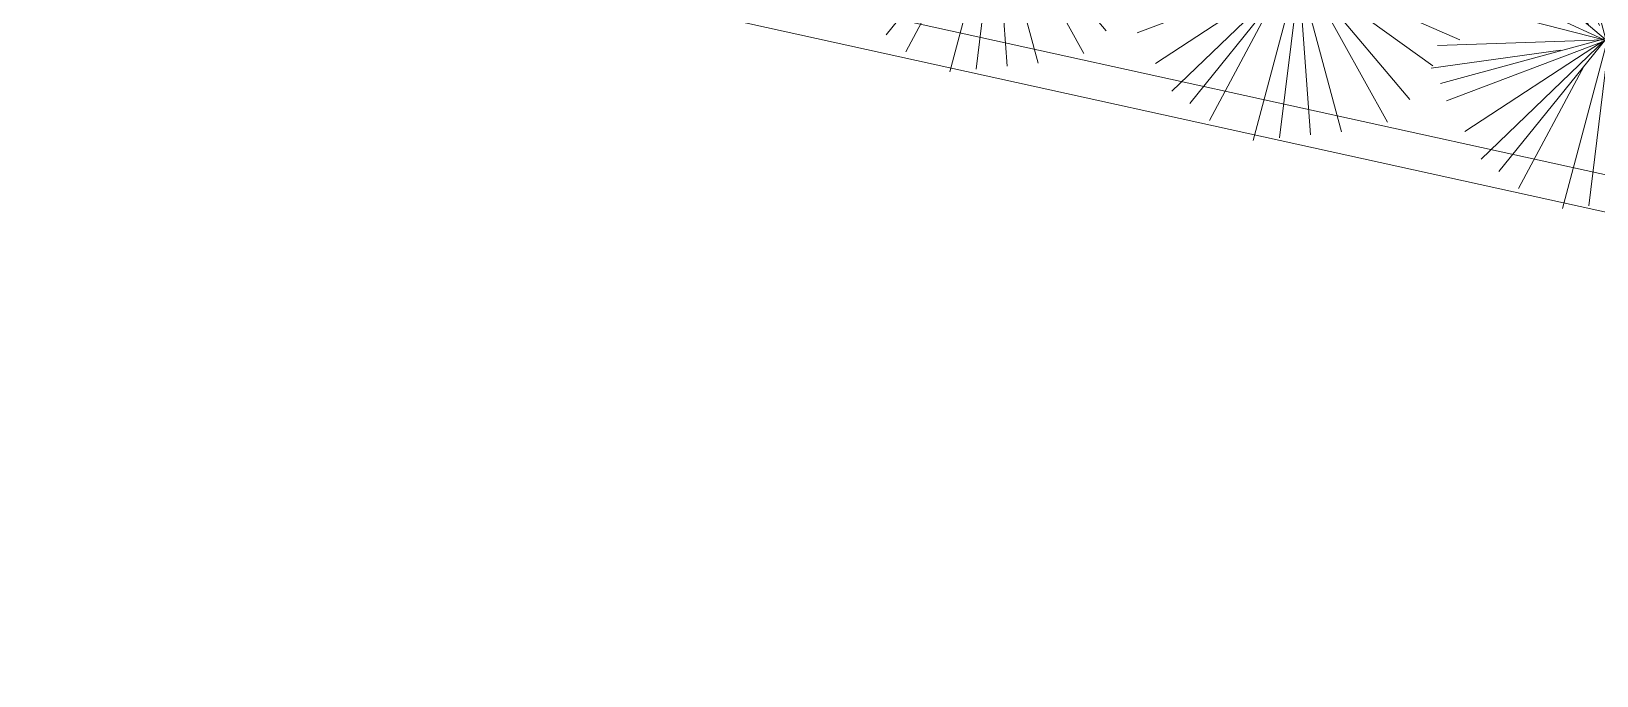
# Model space of a CAD drawing. Header units: metres. Extents: x 12093 to 20303, y 514 to 1412.
# Drawn here: x 19714.48 to 19720.96, y 692.07 to 694.73 of the extents above; entities that cross this region are included whole.
import ezdxf

# ---------------------------------------------------------------- set-up
doc = ezdxf.new("R2010")
doc.units = ezdxf.units.M
doc.layers.get('0').update_dxf_attribs({"lineweight": 13})
doc.layers.add('AMBI-GRASS', color=104, linetype='Continuous', lineweight=20)
doc.layers.add('MANZANAS-ORIGINALES', color=147, linetype='Continuous', lineweight=9)

# ---------------------------------------------------------------- blocks, each defined once
blk = doc.blocks.new('Arbust11')
for p, q in [((0.0378, 0.4871), (-0.0937, 0.9403)), ((0.0408, 0.4825), (0.0377, 0.9348)), ((0.0408, 0.5449), (0.1405, 0.941)), ((-0.1618, 0.888), (0.0377, 0.4856)), ((0.0439, 0.4856), (0.3088, 0.8724)), ((0.0377, 0.4856), (-0.274, 0.8225)), ((0.0595, 0.5199), (0.1997, 0.8474)), ((-0.0621, 0.5573), (-0.3332, 0.7944)), ((0.0439, 0.4794), (0.3805, 0.7788)), ((-0.3488, 0.7476), (0.0408, 0.4856)), ((0.0283, 0.4856), (-0.3738, 0.7039)), ((0.047, 0.4794), (0.4366, 0.6759)), ((0.0314, 0.4856), (-0.4049, 0.6104)), ((-0.433, 0.5262), (0.0439, 0.4825)), ((0.0439, 0.4825), (-0.4267, 0.4669)), ((-0.0527, 0.4794), (-0.4267, 0.3952)), ((0.0408, 0.4762), (-0.3893, 0.2673)), ((0.047, 0.4856), (0.499, 0.4263)), ((0.0501, 0.4794), (0.2901, 0.0832)), ((0.0533, 0.4887), (0.474, 0.5137)), ((0.0564, 0.4762), (0.3649, 0.1425)), ((0.072, 0.4762), (0.4647, 0.3484)), ((0.0408, 0.47), (-0.3364, 0.2174)), ((0.0408, 0.4731), (-0.274, 0.1581)), ((0.0377, 0.4669), (-0.2117, 0.0988)), ((0.0501, 0.4544), (-0.1088, 0.0209)), ((0.0501, 0.4638), (-0.0215, 0.0146)), ((0.0501, 0.4731), (0.4304, 0.2454)), ((0.0533, 0.47), (0.1935, 0.0177)), ((0.0533, 0.4451), (0.0907, 0.0271))]:
    blk.add_line(p, q)

msp = doc.modelspace()

# ---------------------------------------------------------------- linework, layer by layer
at = {"layer": 'MANZANAS-ORIGINALES'}
for p, q in [((19799.6216, 676.8408), (19711.3676, 696.2582)), ((19799.5893, 676.6943), (19711.3354, 696.1117))]:
    msp.add_line(p, q, dxfattribs=at)

# ---------------------------------------------------------------- block references
at = {"layer": 'AMBI-GRASS', "ltscale": 0.05, "xscale": 1.499999999998325, "yscale": 1.499999999998325, "zscale": 1.499999999998325, "rotation": 49.16166176348414}
for p in [(19717.6843, 695.0277), (19718.9642, 694.7462), (19720.2205, 694.4619), (19721.5004, 694.1804)]:
    msp.add_blockref('Arbust11', p, dxfattribs=at)

doc.saveas('drawing.dxf')
